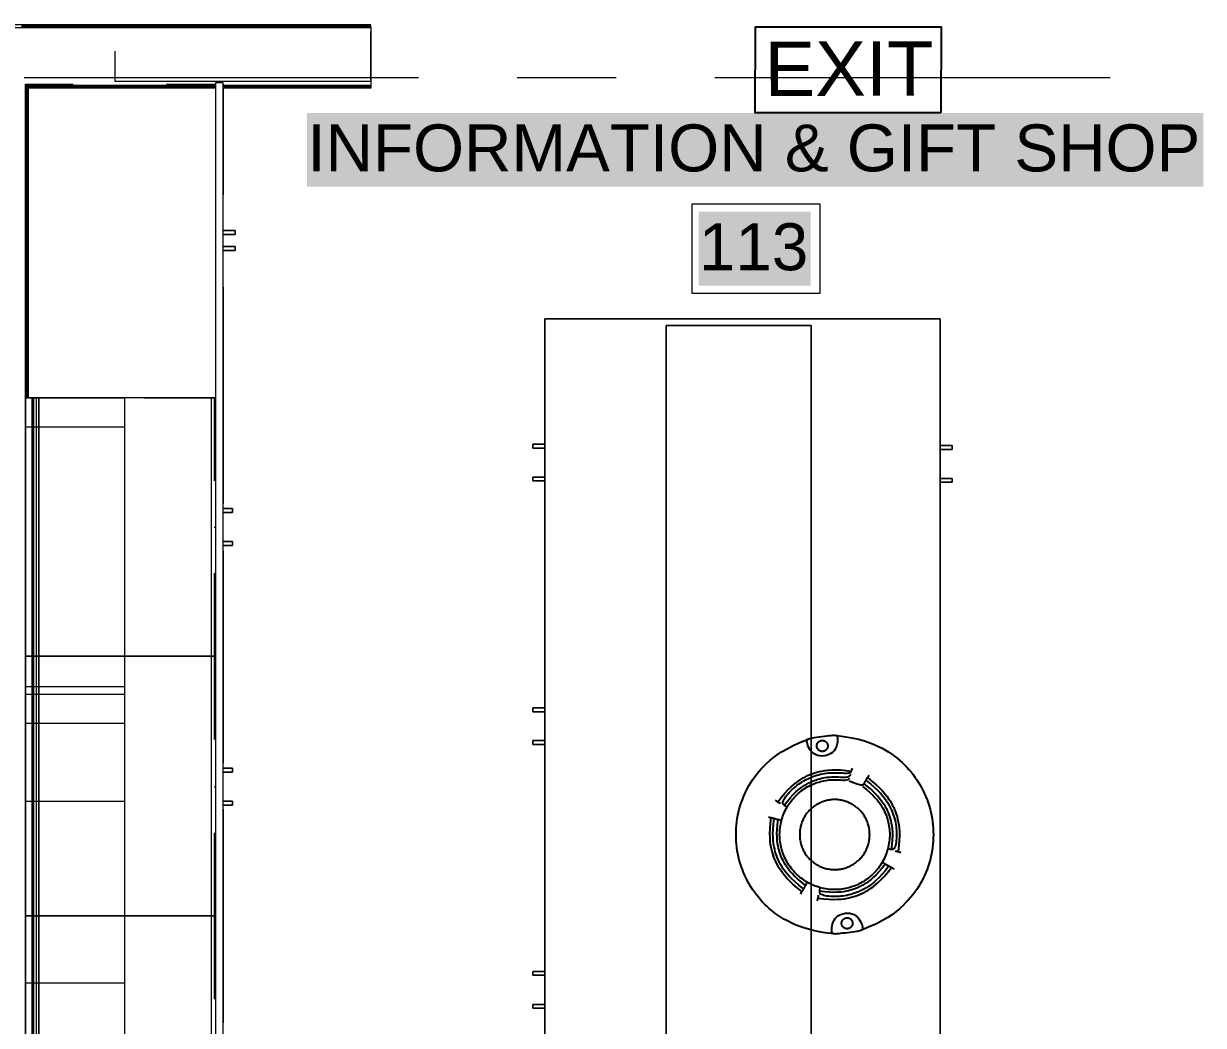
# Model space of a CAD drawing. Header units: inches. Extents: x 0.9 to 36.3, y 0.7 to 23.3.
# Drawn here: x 20.31 to 21.802, y 8.035 to 9.301 of the extents above; entities that cross this region are included whole.
import ezdxf

# ---------------------------------------------------------------- set-up
doc = ezdxf.new("R2010")
doc.units = ezdxf.units.IN
doc.linetypes.add('ACAD_ISO02W100', pattern=[15, 12, -3])
for name, color, linetype, lineweight, true_color in [('Blocks', 7, 'Continuous', 5, 0x9a9c7f), ('Boarder for name', 7, 'Continuous', 5, 0x777777), ('PDF_Geometry', 7, 'Continuous', 9, 0x777777)]:
    doc.layers.add(name, color=color, linetype=linetype, lineweight=lineweight, true_color=true_color)
for name, color, linetype in [('EXIT', 10, 'Continuous'), ('PDF_Text', 7, 'Continuous'), ('Smoke Detector', 40, 'Continuous')]:
    doc.layers.add(name, color=color, linetype=linetype)
doc.layers.add('PDF_Solid Fills', color=7, linetype='Continuous', true_color=0xffffff)
doc.styles.add('PDF Arial', font='arial.ttf')
doc.styles.get("Standard").update_dxf_attribs({"font": 'arial.ttf'})

msp = doc.modelspace()

# ---------------------------------------------------------------- linework, layer by layer
at = {"layer": 'Blocks', "linetype": 'ByBlock'}
for points in [[(21.3058, 7.5797), (21.4691, 7.5797), (21.4691, 8.928), (20.9691, 8.928), (21.4691, 8.928), (21.4691, 7.5797)], [(21.1225, 8.9196), (21.1225, 7.5714), (21.3058, 7.5714), (21.3058, 8.9196), (21.1225, 8.9196), (21.1225, 7.5714), (21.3058, 7.5714), (21.3058, 8.9196), (21.1225, 8.9196), (21.3058, 8.9196), (21.3058, 7.5714), (21.1225, 7.5714)], [(20.9541, 8.7696), (20.9691, 8.7696), (20.9691, 8.7646), (20.9691, 8.7696), (20.9591, 8.7696), (20.9691, 8.7696), (20.9691, 8.7646), (20.9691, 8.7696), (20.9541, 8.7696), (20.9541, 8.7646), (20.9691, 8.7646), (20.9541, 8.7646)], [(20.9591, 8.7646), (20.9691, 8.7646)], [(21.4841, 8.763), (21.4691, 8.763), (21.4691, 8.768), (21.4841, 8.768)], [(21.4791, 8.768), (21.4691, 8.768)], [(20.9691, 8.723), (20.9541, 8.723), (20.9541, 8.728), (20.9691, 8.728), (20.9541, 8.728), (20.9541, 8.723), (20.9691, 8.723), (20.9591, 8.723)], [(20.9691, 8.728), (20.9591, 8.728)], [(21.4691, 8.7263), (21.4841, 8.7263), (21.4841, 8.7213), (21.4691, 8.7213)]]:
    msp.add_lwpolyline(points, close=True, dxfattribs=at)
for points in [[(20.9691, 7.6864), (20.9691, 7.5797), (20.9775, 7.5797), (21.1225, 7.5797), (20.9691, 7.5797), (20.9691, 8.928), (20.9691, 7.5797), (21.1225, 7.5797), (20.9691, 7.5797), (20.9691, 8.928), (21.4691, 8.928), (21.4691, 7.5797), (21.3058, 7.5797), (21.4608, 7.5797), (21.4691, 7.5797), (21.4691, 7.6864)], [(20.9691, 8.9113), (20.9691, 8.8046)], [(21.4691, 8.8046), (21.4691, 8.9113)], [(21.4691, 8.763), (21.4791, 8.763), (21.4691, 8.763), (21.4841, 8.763), (21.4841, 8.768), (21.4691, 8.768)], [(20.9691, 8.723), (20.9691, 8.728), (20.9691, 8.723)], [(20.9691, 8.723), (20.9691, 8.728), (20.9691, 8.723)], [(21.4691, 8.7213), (21.4791, 8.7213), (21.4691, 8.7213), (21.4841, 8.7213), (21.4841, 8.7263), (21.4691, 8.7263), (21.4791, 8.7263), (21.4691, 8.7263)], [(20.9691, 8.6863), (20.9691, 8.578), (20.9691, 8.4713)], [(21.4691, 8.4713), (21.4691, 8.578), (21.4691, 8.6863)]]:
    msp.add_lwpolyline(points, dxfattribs=at)
at = {"layer": 'Boarder for name', "linetype": 'ByBlock'}
msp.add_lwpolyline([(21.1552, 9.0734), (21.3168, 9.0734), (21.3168, 8.9601), (21.1552, 8.9601)], close=True, dxfattribs=at)
at = {"layer": 'EXIT', "linetype": 'ByBlock', "ltscale": 0.001}
msp.add_lwpolyline([(21.47, 9.1884), (21.2352, 9.1884), (21.2353, 9.297), (21.4701, 9.297)], close=True, dxfattribs=at)
at = {"layer": 'PDF_Geometry', "linetype": 'ByBlock'}
for points in [[(18.5709, 9.298), (18.5709, 9.1913), (18.5726, 9.1913), (18.5726, 9.2963), (20.3075, 9.2963), (20.7492, 9.2963), (20.7492, 9.298), (20.7492, 9.2996), (20.3075, 9.2996), (18.5876, 9.2996), (18.5876, 9.3013), (18.5692, 9.3013), (18.5692, 9.2863), (18.5709, 9.2863), (18.5692, 9.2863), (18.5692, 9.3013), (18.5876, 9.3013), (18.5876, 9.298), (18.5709, 9.298), (18.5709, 9.2863), (18.5709, 9.1913), (18.5709, 9.2196)], [(20.3142, 6.0998), (20.0359, 6.0998), (20.0359, 6.1931), (20.2375, 6.1931), (20.2375, 7.6647), (19.0326, 7.6647), (19.0326, 7.7147), (20.2375, 7.7147), (20.2375, 9.223), (18.6226, 9.223), (18.6226, 9.1913), (18.5726, 9.1913), (18.5726, 9.2663), (18.5726, 9.2963), (18.6226, 9.2963), (20.3075, 9.2963), (20.7492, 9.2963), (20.7492, 9.2663), (20.7492, 9.223), (20.5625, 9.223)], [(20.3075, 9.298), (20.7492, 9.298), (20.3075, 9.298)], [(20.7492, 9.2913), (20.7492, 9.228), (20.4258, 9.228), (20.4258, 9.2663)], [(20.7492, 9.228), (20.7492, 9.2913)], [(20.3108, 9.233), (20.8092, 9.233)], [(20.3125, 9.0846), (20.3125, 9.2246), (20.3725, 9.2246)], [(20.3458, 9.223), (20.3458, 9.2213), (20.3458, 9.2196), (20.3158, 9.2196), (20.3142, 9.2213), (20.5525, 9.2213), (20.3142, 9.2213), (20.3458, 9.2213), (20.3125, 9.2213)], [(20.5525, 7.1214), (20.3125, 7.1214), (20.3125, 7.6647), (20.3125, 7.7147), (20.3125, 9.223), (20.5525, 9.223)], [(20.5525, 9.223), (20.3125, 9.223), (20.3125, 8.8563)], [(20.3142, 9.2213), (20.3158, 9.2196), (20.3158, 8.828)], [(20.3142, 9.2213), (20.3142, 8.828), (20.3142, 9.2213)], [(20.5525, 9.2196), (20.3158, 9.2196)], [(20.4908, 9.2246), (20.5525, 9.2246)], [(20.5625, 7.1247), (20.9441, 7.1247), (20.9441, 7.123), (20.9441, 7.1214), (20.5625, 7.1214), (20.5625, 9.2263), (20.5525, 9.2263), (20.5525, 7.123)], [(20.5625, 7.6514), (20.5625, 7.5164), (20.5625, 8.8296), (20.5625, 9.2263), (20.5525, 9.2263), (20.5525, 8.8296), (20.5525, 7.5164), (20.5525, 7.123)], [(20.5625, 9.2246), (20.5625, 9.0846)], [(20.5625, 9.223), (20.7492, 9.223), (20.7492, 9.2213), (20.7492, 9.2196), (20.5625, 9.2196)], [(20.9341, 9.233), (21.0591, 9.233)], [(21.1841, 9.233), (21.6841, 9.233)], [(20.5625, 9.0346), (20.5725, 9.0346), (20.5625, 9.0346), (20.5775, 9.0346), (20.5775, 9.0396), (20.5625, 9.0396), (20.5725, 9.0396), (20.5625, 9.0396)], [(20.5625, 9.0146), (20.5725, 9.0146), (20.5625, 9.0146), (20.5775, 9.0146), (20.5775, 9.0196), (20.5625, 9.0196), (20.5725, 9.0196), (20.5625, 9.0196)], [(20.3725, 7.1214), (20.3125, 7.1214), (20.3125, 7.518), (20.5475, 7.518), (20.5475, 8.828), (20.3125, 8.828), (20.3725, 8.828), (20.3125, 8.828), (20.3125, 8.968)], [(20.5625, 8.968), (20.5625, 8.828), (20.5625, 8.6946)], [(20.3125, 8.6946), (20.3125, 8.828), (20.4025, 8.828)], [(20.3208, 8.828), (20.3258, 8.828), (20.3292, 8.828)], [(20.3208, 8.828), (20.3258, 8.828), (20.3292, 8.828)], [(20.3208, 8.828), (20.3258, 8.828), (20.3292, 8.828)], [(20.3225, 8.828), (20.3258, 8.828), (20.3292, 8.828)], [(20.3225, 8.828), (20.3225, 7.518)], [(20.3258, 8.828), (20.3258, 7.518)], [(20.3258, 8.828), (20.3258, 7.518)], [(20.3292, 8.828), (20.3292, 7.518)], [(20.3292, 8.828), (20.3292, 7.518)], [(20.3292, 8.828), (20.3292, 7.518)], [(20.3292, 8.828), (20.3292, 7.518)], [(20.4625, 8.828), (20.5525, 8.828), (20.4908, 8.828), (20.5508, 8.828), (20.5508, 8.723)], [(20.5525, 8.828), (20.5508, 8.828)], [(20.5508, 8.6646), (20.5525, 8.6646)], [(20.3125, 8.3663), (20.3125, 8.5013), (20.4025, 8.5013), (20.3125, 8.5013), (20.3125, 8.6346)], [(20.5625, 8.6346), (20.5625, 8.5013), (20.5625, 8.3663)], [(20.5508, 8.6063), (20.5508, 8.5013), (20.3292, 8.5013), (20.5508, 8.5013), (20.5508, 8.3963)], [(20.9691, 8.3897), (20.9691, 8.3947), (20.9691, 8.3897)], [(20.9691, 8.3897), (20.9691, 8.3947), (20.9691, 8.3897)], [(20.9691, 8.353), (20.9691, 8.2463), (20.9691, 8.138)], [(21.4691, 8.353), (21.4691, 8.2463), (21.4691, 8.138)], [(20.5508, 8.3363), (20.5525, 8.3363)], [(20.3125, 8.038), (20.3125, 8.173), (20.4025, 8.173), (20.3125, 8.173), (20.3125, 8.308)], [(20.5625, 8.308), (20.5625, 8.173), (20.5625, 8.038)], [(20.5508, 8.278), (20.5508, 8.173), (20.3292, 8.173), (20.5508, 8.173), (20.5508, 8.068)], [(20.9691, 8.0563), (20.9691, 8.0613), (20.9691, 8.0563)], [(20.9691, 8.0563), (20.9691, 8.0613), (20.9691, 8.0563)]]:
    msp.add_lwpolyline(points, dxfattribs=at)
for points in [[(20.5625, 9.2213), (20.7492, 9.2213)], [(20.5625, 9.0396), (20.5775, 9.0396), (20.5775, 9.0346), (20.5625, 9.0346)], [(20.5625, 9.0196), (20.5775, 9.0196), (20.5775, 9.0146), (20.5625, 9.0146)], [(20.3208, 7.518), (20.3208, 8.828), (20.3125, 8.828), (20.3125, 7.518)], [(20.4375, 8.453), (20.3125, 8.453), (20.3125, 8.828), (20.4375, 8.828)], [(20.3225, 8.828), (20.3208, 8.828), (20.3208, 7.518), (20.3225, 7.518)], [(20.3292, 8.828), (20.3258, 8.828), (20.3208, 8.828), (20.3258, 8.828), (20.3292, 8.828), (20.3258, 8.828), (20.3225, 8.828), (20.3258, 8.828)], [(20.3292, 7.518), (20.3292, 8.828)], [(20.3292, 7.518), (20.3292, 8.828)], [(20.4375, 8.4163), (20.3125, 8.4163), (20.3125, 8.7913), (20.4375, 8.7913)], [(20.5625, 8.688), (20.5742, 8.688), (20.5742, 8.683), (20.5625, 8.683), (20.5742, 8.683), (20.5742, 8.688), (20.5625, 8.688), (20.5692, 8.688)], [(20.5625, 8.683), (20.5692, 8.683)], [(20.5742, 8.6413), (20.5625, 8.6413), (20.5692, 8.6413), (20.5625, 8.6413), (20.5742, 8.6413), (20.5742, 8.6463), (20.5625, 8.6463), (20.5742, 8.6463)], [(20.5692, 8.6463), (20.5625, 8.6463)], [(20.4625, 8.5013), (20.5525, 8.5013)], [(20.5525, 8.5013), (20.5508, 8.5013)], [(20.4375, 8.088), (20.3125, 8.088), (20.3125, 8.463), (20.4375, 8.463)], [(20.9541, 8.4363), (20.9691, 8.4363), (20.9691, 8.4313), (20.9691, 8.4363), (20.9591, 8.4363), (20.9691, 8.4363), (20.9691, 8.4313), (20.9691, 8.4363), (20.9541, 8.4363), (20.9541, 8.4313), (20.9691, 8.4313), (20.9541, 8.4313)], [(20.9591, 8.4313), (20.9691, 8.4313)], [(20.9691, 8.3897), (20.9541, 8.3897), (20.9541, 8.3947), (20.9691, 8.3947), (20.9541, 8.3947), (20.9541, 8.3897), (20.9691, 8.3897), (20.9591, 8.3897)], [(20.9691, 8.3947), (20.9591, 8.3947)], [(20.5625, 8.3597), (20.5742, 8.3597), (20.5742, 8.3547), (20.5625, 8.3547), (20.5742, 8.3547), (20.5742, 8.3597), (20.5625, 8.3597), (20.5692, 8.3597)], [(20.5625, 8.3547), (20.5692, 8.3547)], [(20.4375, 7.943), (20.3125, 7.943), (20.3125, 8.318), (20.4375, 8.318)], [(20.5742, 8.313), (20.5625, 8.313), (20.5692, 8.313), (20.5625, 8.313), (20.5742, 8.313), (20.5742, 8.318), (20.5625, 8.318), (20.5742, 8.318)], [(20.5692, 8.318), (20.5625, 8.318)], [(20.4625, 8.173), (20.5525, 8.173)], [(20.5525, 8.173), (20.5508, 8.173)], [(20.9541, 8.103), (20.9691, 8.103), (20.9691, 8.098), (20.9691, 8.103), (20.9591, 8.103), (20.9691, 8.103), (20.9691, 8.098), (20.9691, 8.103), (20.9541, 8.103), (20.9541, 8.098), (20.9691, 8.098), (20.9541, 8.098)], [(20.9591, 8.098), (20.9691, 8.098)], [(20.9691, 8.0563), (20.9541, 8.0563), (20.9541, 8.0613), (20.9691, 8.0613), (20.9541, 8.0613), (20.9541, 8.0563), (20.9691, 8.0563), (20.9591, 8.0563)], [(20.9691, 8.0613), (20.9591, 8.0613)]]:
    msp.add_lwpolyline(points, close=True, dxfattribs=at)
at = {"layer": 'PDF_Solid Fills', "linetype": 'ByBlock', "transparency": 33554559}
for points in [[(20.6685, 9.1884), (20.6685, 9.0951), (21.8018, 9.1884), (21.8018, 9.0951)], [(21.1635, 9.0634), (21.1635, 8.9701), (21.3051, 9.0634), (21.3051, 8.9701)]]:
    msp.add_solid(points, dxfattribs=at)
at = {"layer": 'Smoke Detector', "linetype": 'ByBlock'}
for points in [[(21.333, 8.3799), (21.3308, 8.3783), (21.3282, 8.377), (21.3254, 8.376), (21.3225, 8.3754), (21.3195, 8.3752), (21.3166, 8.3754), (21.3137, 8.376), (21.3112, 8.377), (21.3089, 8.3784), (21.3069, 8.3802), (21.3051, 8.3822), (21.3037, 8.3843), (21.3026, 8.3865), (21.3016, 8.3886), (21.301, 8.3906), (21.3006, 8.3923), (21.3004, 8.3937), (21.3004, 8.3949), (21.3008, 8.3958), (21.3014, 8.3965), (21.3024, 8.397), (21.3037, 8.3975), (21.3054, 8.3979), (21.3076, 8.3982), (21.3101, 8.3986), (21.313, 8.3991), (21.3161, 8.3995), (21.3193, 8.3999), (21.3225, 8.4004), (21.3256, 8.4007), (21.3284, 8.4011), (21.331, 8.4013), (21.3331, 8.4015), (21.3349, 8.4016), (21.3363, 8.4015), (21.3374, 8.4012), (21.3382, 8.4007), (21.3388, 8.3999), (21.3391, 8.3988), (21.3393, 8.3974), (21.3393, 8.3956), (21.3392, 8.3935), (21.3389, 8.3913), (21.3383, 8.3889), (21.3375, 8.3864), (21.3363, 8.3841), (21.3349, 8.3819)], [(21.3234, 8.394), (21.3236, 8.3939), (21.3238, 8.3938), (21.3239, 8.3936), (21.3241, 8.3935), (21.3243, 8.3933), (21.3245, 8.3932), (21.3246, 8.393), (21.3248, 8.3929), (21.325, 8.3927), (21.3251, 8.3926), (21.3253, 8.3924), (21.3254, 8.3922), (21.3255, 8.392), (21.3257, 8.3918), (21.3258, 8.3917), (21.3259, 8.3915), (21.326, 8.3913), (21.3261, 8.3911), (21.3262, 8.3909), (21.3263, 8.3906), (21.3264, 8.3904), (21.3265, 8.3902), (21.3265, 8.39), (21.3266, 8.3898), (21.3266, 8.3896), (21.3267, 8.3893), (21.3267, 8.3891), (21.3268, 8.3889), (21.3268, 8.3887), (21.3268, 8.3885), (21.3268, 8.3882), (21.3268, 8.388), (21.3268, 8.3878), (21.3268, 8.3875), (21.3268, 8.3873), (21.3268, 8.3871), (21.3267, 8.3869), (21.3267, 8.3866), (21.3266, 8.3864), (21.3266, 8.3862), (21.3265, 8.386), (21.3265, 8.3858), (21.3264, 8.3856), (21.3263, 8.3854), (21.3262, 8.3851), (21.3261, 8.3849), (21.326, 8.3847), (21.3259, 8.3845), (21.3258, 8.3843), (21.3257, 8.3842), (21.3255, 8.384), (21.3254, 8.3838), (21.3253, 8.3836), (21.3251, 8.3834), (21.325, 8.3833), (21.3248, 8.3831), (21.3246, 8.3829), (21.3245, 8.3828), (21.3243, 8.3827), (21.3241, 8.3825), (21.3239, 8.3824), (21.3238, 8.3822), (21.3236, 8.3821), (21.3234, 8.382), (21.3232, 8.3819), (21.323, 8.3818), (21.3228, 8.3817), (21.3226, 8.3816), (21.3223, 8.3815), (21.3221, 8.3814), (21.3219, 8.3814), (21.3217, 8.3813), (21.3215, 8.3813), (21.3213, 8.3812), (21.321, 8.3812), (21.3208, 8.3811), (21.3206, 8.3811), (21.3204, 8.3811), (21.3201, 8.3811), (21.3199, 8.3811), (21.3197, 8.3811), (21.3195, 8.3811), (21.3192, 8.3811), (21.319, 8.3811), (21.3188, 8.3812), (21.3186, 8.3812), (21.3183, 8.3813), (21.3181, 8.3813), (21.3179, 8.3814), (21.3177, 8.3814), (21.3175, 8.3815), (21.3173, 8.3816), (21.3171, 8.3817), (21.3168, 8.3818), (21.3166, 8.3819), (21.3164, 8.382), (21.3163, 8.3821), (21.3161, 8.3822), (21.3159, 8.3824), (21.3157, 8.3825), (21.3155, 8.3827), (21.3153, 8.3828), (21.3152, 8.3829), (21.315, 8.3831), (21.3149, 8.3833), (21.3147, 8.3834), (21.3146, 8.3836), (21.3144, 8.3838), (21.3143, 8.384), (21.3142, 8.3842), (21.314, 8.3843), (21.3139, 8.3845), (21.3138, 8.3847), (21.3137, 8.3849), (21.3136, 8.3851), (21.3135, 8.3854), (21.3134, 8.3856), (21.3134, 8.3858), (21.3133, 8.386), (21.3132, 8.3862), (21.3132, 8.3864), (21.3131, 8.3866), (21.3131, 8.3869), (21.313, 8.3871), (21.313, 8.3873), (21.313, 8.3875), (21.313, 8.3878), (21.313, 8.388), (21.313, 8.3882), (21.313, 8.3885), (21.313, 8.3887), (21.313, 8.3889), (21.3131, 8.3891), (21.3131, 8.3893), (21.3132, 8.3896), (21.3132, 8.3898), (21.3133, 8.39), (21.3134, 8.3902), (21.3134, 8.3904), (21.3135, 8.3906), (21.3136, 8.3909), (21.3137, 8.3911), (21.3138, 8.3913), (21.3139, 8.3915), (21.314, 8.3917), (21.3142, 8.3918), (21.3143, 8.392), (21.3144, 8.3922), (21.3146, 8.3924), (21.3147, 8.3926), (21.3149, 8.3927), (21.315, 8.3929), (21.3152, 8.393), (21.3153, 8.3932), (21.3155, 8.3933), (21.3157, 8.3935), (21.3159, 8.3936), (21.3161, 8.3938), (21.3163, 8.3939), (21.3164, 8.394), (21.3166, 8.3941), (21.3168, 8.3942), (21.3171, 8.3943), (21.3173, 8.3944), (21.3175, 8.3945), (21.3177, 8.3946), (21.3179, 8.3946), (21.3181, 8.3947), (21.3183, 8.3947), (21.3186, 8.3948), (21.3188, 8.3948), (21.319, 8.3949), (21.3192, 8.3949), (21.3195, 8.3949), (21.3197, 8.3949), (21.3199, 8.3949), (21.3201, 8.3949), (21.3204, 8.3949), (21.3206, 8.3949), (21.3208, 8.3949), (21.321, 8.3948), (21.3213, 8.3948), (21.3215, 8.3947), (21.3217, 8.3947), (21.3219, 8.3946), (21.3221, 8.3946), (21.3223, 8.3945), (21.3226, 8.3944), (21.3228, 8.3943), (21.323, 8.3942), (21.3232, 8.3941)], [(21.2928, 8.2874), (21.2925, 8.286), (21.2922, 8.2845), (21.2919, 8.2831), (21.2917, 8.2817), (21.2915, 8.2802), (21.2914, 8.2788), (21.2913, 8.2773), (21.2913, 8.2759), (21.2913, 8.2744), (21.2914, 8.273), (21.2915, 8.2716), (21.2917, 8.2701), (21.2919, 8.2687), (21.2922, 8.2673), (21.2925, 8.2658), (21.2928, 8.2644), (21.2932, 8.263), (21.2937, 8.2617), (21.2941, 8.2603), (21.2947, 8.259), (21.2953, 8.2576), (21.2959, 8.2563), (21.2965, 8.255), (21.2972, 8.2538), (21.298, 8.2525), (21.2988, 8.2513), (21.2996, 8.2501), (21.3005, 8.2489), (21.3014, 8.2478), (21.3023, 8.2467), (21.3033, 8.2456), (21.3043, 8.2446), (21.3053, 8.2436), (21.3064, 8.2426), (21.3075, 8.2417), (21.3086, 8.2408), (21.3098, 8.2399), (21.311, 8.2391), (21.3122, 8.2383), (21.3134, 8.2375), (21.3147, 8.2368), (21.316, 8.2362), (21.3173, 8.2356), (21.3186, 8.235), (21.32, 8.2345), (21.3214, 8.234), (21.3227, 8.2335), (21.3241, 8.2331), (21.3255, 8.2328), (21.3269, 8.2325), (21.3284, 8.2322), (21.3298, 8.232), (21.3312, 8.2318), (21.3327, 8.2317), (21.3341, 8.2316), (21.3356, 8.2316), (21.337, 8.2316), (21.3385, 8.2317), (21.3399, 8.2318), (21.3414, 8.232), (21.3428, 8.2322), (21.3442, 8.2325), (21.3456, 8.2328), (21.347, 8.2331), (21.3484, 8.2335), (21.3498, 8.234), (21.3512, 8.2345), (21.3525, 8.235), (21.3539, 8.2356), (21.3552, 8.2362), (21.3565, 8.2368), (21.3577, 8.2375), (21.359, 8.2383), (21.3602, 8.2391), (21.3614, 8.2399), (21.3625, 8.2408), (21.3637, 8.2417), (21.3648, 8.2426), (21.3659, 8.2436), (21.3669, 8.2446), (21.3679, 8.2456), (21.3689, 8.2467), (21.3698, 8.2478), (21.3707, 8.2489), (21.3716, 8.2501), (21.3724, 8.2513), (21.3732, 8.2525), (21.3739, 8.2538), (21.3746, 8.255), (21.3753, 8.2563), (21.3759, 8.2576), (21.3765, 8.259), (21.377, 8.2603), (21.3775, 8.2617), (21.378, 8.263), (21.3784, 8.2644), (21.3787, 8.2658), (21.379, 8.2673), (21.3793, 8.2687), (21.3795, 8.2701), (21.3797, 8.2716), (21.3798, 8.273), (21.3798, 8.2744), (21.3799, 8.2759), (21.3798, 8.2773), (21.3798, 8.2788), (21.3797, 8.2802), (21.3795, 8.2817), (21.3793, 8.2831), (21.379, 8.2845), (21.3787, 8.286), (21.3784, 8.2874), (21.378, 8.2888), (21.3775, 8.2901), (21.377, 8.2915), (21.3765, 8.2928), (21.3759, 8.2942), (21.3753, 8.2955), (21.3746, 8.2968), (21.3739, 8.298), (21.3732, 8.2993), (21.3724, 8.3005), (21.3716, 8.3017), (21.3707, 8.3029), (21.3698, 8.304), (21.3689, 8.3051), (21.3679, 8.3062), (21.3669, 8.3072), (21.3659, 8.3082), (21.3648, 8.3092), (21.3637, 8.3101), (21.3625, 8.311), (21.3614, 8.3119), (21.3602, 8.3127), (21.359, 8.3135), (21.3577, 8.3142), (21.3565, 8.315), (21.3552, 8.3156), (21.3539, 8.3162), (21.3525, 8.3168), (21.3512, 8.3173), (21.3498, 8.3178), (21.3484, 8.3183), (21.347, 8.3187), (21.3456, 8.319), (21.3442, 8.3193), (21.3428, 8.3196), (21.3414, 8.3198), (21.3399, 8.32), (21.3385, 8.3201), (21.337, 8.3202), (21.3356, 8.3202), (21.3341, 8.3202), (21.3327, 8.3201), (21.3312, 8.32), (21.3298, 8.3198), (21.3284, 8.3196), (21.3269, 8.3193), (21.3255, 8.319), (21.3241, 8.3187), (21.3227, 8.3183), (21.3214, 8.3178), (21.32, 8.3173), (21.3186, 8.3168), (21.3173, 8.3162), (21.316, 8.3156), (21.3147, 8.315), (21.3134, 8.3142), (21.3122, 8.3135), (21.311, 8.3127), (21.3098, 8.3119), (21.3086, 8.311), (21.3075, 8.3101), (21.3064, 8.3092), (21.3053, 8.3082), (21.3043, 8.3072), (21.3033, 8.3062), (21.3023, 8.3051), (21.3014, 8.304), (21.3005, 8.3029), (21.2996, 8.3017), (21.2988, 8.3005), (21.298, 8.2993), (21.2972, 8.298), (21.2965, 8.2968), (21.2959, 8.2955), (21.2953, 8.2942), (21.2947, 8.2928), (21.2941, 8.2915), (21.2937, 8.2901), (21.2932, 8.2888)], [(21.3382, 8.1719), (21.3404, 8.1735), (21.343, 8.1748), (21.3458, 8.1758), (21.3487, 8.1764), (21.3517, 8.1766), (21.3546, 8.1764), (21.3574, 8.1758), (21.36, 8.1748), (21.3623, 8.1734), (21.3643, 8.1716), (21.366, 8.1696), (21.3675, 8.1675), (21.3686, 8.1653), (21.3695, 8.1632), (21.3702, 8.1612), (21.3706, 8.1595), (21.3708, 8.1581), (21.3707, 8.1569), (21.3704, 8.156), (21.3698, 8.1553), (21.3688, 8.1548), (21.3675, 8.1543), (21.3657, 8.1539), (21.3636, 8.1536), (21.3611, 8.1531), (21.3582, 8.1527), (21.3551, 8.1523), (21.3519, 8.1518), (21.3487, 8.1514), (21.3456, 8.1511), (21.3427, 8.1507), (21.3402, 8.1505), (21.338, 8.1503), (21.3363, 8.1502), (21.3349, 8.1503), (21.3338, 8.1506), (21.333, 8.1511), (21.3324, 8.1519), (21.3321, 8.153), (21.3319, 8.1544), (21.3318, 8.1562), (21.332, 8.1583), (21.3323, 8.1605), (21.3329, 8.1629), (21.3337, 8.1654), (21.3348, 8.1677), (21.3363, 8.1699)], [(21.3579, 8.162), (21.3579, 8.1618), (21.3578, 8.1616), (21.3577, 8.1614), (21.3577, 8.1611), (21.3576, 8.1609), (21.3575, 8.1607), (21.3574, 8.1605), (21.3573, 8.1603), (21.3571, 8.1601), (21.357, 8.16), (21.3569, 8.1598), (21.3568, 8.1596), (21.3566, 8.1594), (21.3565, 8.1592), (21.3563, 8.1591), (21.3562, 8.1589), (21.356, 8.1587), (21.3558, 8.1586), (21.3557, 8.1584), (21.3555, 8.1583), (21.3553, 8.1582), (21.3551, 8.158), (21.3549, 8.1579), (21.3547, 8.1578), (21.3545, 8.1577), (21.3543, 8.1576), (21.3541, 8.1575), (21.3539, 8.1574), (21.3537, 8.1573), (21.3535, 8.1572), (21.3533, 8.1572), (21.3531, 8.1571), (21.3528, 8.1571), (21.3526, 8.157), (21.3524, 8.157), (21.3522, 8.1569), (21.3519, 8.1569), (21.3517, 8.1569), (21.3515, 8.1569), (21.3513, 8.1569), (21.351, 8.1569), (21.3508, 8.1569), (21.3506, 8.1569), (21.3504, 8.1569), (21.3501, 8.157), (21.3499, 8.157), (21.3497, 8.1571), (21.3495, 8.1571), (21.3493, 8.1572), (21.349, 8.1572), (21.3488, 8.1573), (21.3486, 8.1574), (21.3484, 8.1575), (21.3482, 8.1576), (21.348, 8.1577), (21.3478, 8.1578), (21.3476, 8.1579), (21.3474, 8.158), (21.3472, 8.1582), (21.3471, 8.1583), (21.3469, 8.1584), (21.3467, 8.1586), (21.3465, 8.1587), (21.3464, 8.1589), (21.3462, 8.1591), (21.3461, 8.1592), (21.3459, 8.1594), (21.3458, 8.1596), (21.3456, 8.1598), (21.3455, 8.16), (21.3454, 8.1601), (21.3453, 8.1603), (21.3452, 8.1605), (21.3451, 8.1607), (21.345, 8.1609), (21.3449, 8.1611), (21.3448, 8.1614), (21.3447, 8.1616), (21.3446, 8.1618), (21.3446, 8.162), (21.3445, 8.1622), (21.3445, 8.1624), (21.3444, 8.1627), (21.3444, 8.1629), (21.3444, 8.1631), (21.3444, 8.1633), (21.3444, 8.1636), (21.3443, 8.1638), (21.3444, 8.164), (21.3444, 8.1642), (21.3444, 8.1645), (21.3444, 8.1647), (21.3444, 8.1649), (21.3445, 8.1651), (21.3445, 8.1654), (21.3446, 8.1656), (21.3446, 8.1658), (21.3447, 8.166), (21.3448, 8.1662), (21.3449, 8.1664), (21.345, 8.1667), (21.3451, 8.1669), (21.3452, 8.1671), (21.3453, 8.1673), (21.3454, 8.1675), (21.3455, 8.1676), (21.3456, 8.1678), (21.3458, 8.168), (21.3459, 8.1682), (21.3461, 8.1684), (21.3462, 8.1685), (21.3464, 8.1687), (21.3465, 8.1688), (21.3467, 8.169), (21.3469, 8.1691), (21.3471, 8.1693), (21.3472, 8.1694), (21.3474, 8.1696), (21.3476, 8.1697), (21.3478, 8.1698), (21.348, 8.1699), (21.3482, 8.17), (21.3484, 8.1701), (21.3486, 8.1702), (21.3488, 8.1703), (21.349, 8.1703), (21.3493, 8.1704), (21.3495, 8.1705), (21.3497, 8.1705), (21.3499, 8.1706), (21.3501, 8.1706), (21.3504, 8.1707), (21.3506, 8.1707), (21.3508, 8.1707), (21.351, 8.1707), (21.3513, 8.1707), (21.3515, 8.1707), (21.3517, 8.1707), (21.3519, 8.1707), (21.3522, 8.1707), (21.3524, 8.1706), (21.3526, 8.1706), (21.3528, 8.1705), (21.3531, 8.1705), (21.3533, 8.1704), (21.3535, 8.1703), (21.3537, 8.1703), (21.3539, 8.1702), (21.3541, 8.1701), (21.3543, 8.17), (21.3545, 8.1699), (21.3547, 8.1698), (21.3549, 8.1697), (21.3551, 8.1696), (21.3553, 8.1694), (21.3555, 8.1693), (21.3557, 8.1691), (21.3558, 8.169), (21.356, 8.1688), (21.3562, 8.1687), (21.3563, 8.1685), (21.3565, 8.1684), (21.3566, 8.1682), (21.3568, 8.168), (21.3569, 8.1678), (21.357, 8.1676), (21.3571, 8.1675), (21.3573, 8.1673), (21.3574, 8.1671), (21.3575, 8.1669), (21.3576, 8.1667), (21.3577, 8.1664), (21.3577, 8.1662), (21.3578, 8.166), (21.3579, 8.1658), (21.3579, 8.1656), (21.358, 8.1654), (21.3581, 8.1651), (21.3581, 8.1649), (21.3581, 8.1647), (21.3582, 8.1645), (21.3582, 8.1642), (21.3582, 8.164), (21.3582, 8.1638), (21.3582, 8.1636), (21.3582, 8.1633), (21.3582, 8.1631), (21.3581, 8.1629), (21.3581, 8.1627), (21.3581, 8.1624), (21.358, 8.1622)]]:
    msp.add_lwpolyline(points, close=True, dxfattribs=at)
for points in [[(21.3356, 8.4015), (21.3471, 8.4), (21.3571, 8.3983), (21.3657, 8.3964), (21.3733, 8.3943), (21.3799, 8.3921), (21.3856, 8.3898), (21.3908, 8.3875), (21.3955, 8.385), (21.3998, 8.3826), (21.4039, 8.3801), (21.4077, 8.3776), (21.4113, 8.3751), (21.4146, 8.3724), (21.4178, 8.3698), (21.4209, 8.367), (21.4238, 8.3642), (21.4267, 8.3612), (21.4294, 8.3582), (21.4321, 8.3551), (21.4346, 8.3519), (21.437, 8.3486), (21.4394, 8.3452), (21.4416, 8.3418), (21.4437, 8.3383), (21.4457, 8.3347), (21.4475, 8.3311), (21.4493, 8.3274), (21.4509, 8.3237), (21.4524, 8.3199), (21.4538, 8.316), (21.455, 8.3121), (21.4562, 8.3082), (21.4571, 8.3042), (21.458, 8.3003), (21.4587, 8.2962), (21.4593, 8.2922), (21.4598, 8.2881), (21.4601, 8.2841), (21.4603, 8.28), (21.4604, 8.2759), (21.4603, 8.2718), (21.4601, 8.2677), (21.4598, 8.2637), (21.4593, 8.2596), (21.4587, 8.2556), (21.458, 8.2515), (21.4571, 8.2476), (21.4562, 8.2436), (21.455, 8.2397), (21.4538, 8.2358), (21.4524, 8.2319), (21.4509, 8.2281), (21.4493, 8.2244), (21.4475, 8.2207), (21.4457, 8.2171), (21.4437, 8.2135), (21.4416, 8.21), (21.4393, 8.2065), (21.4369, 8.2031), (21.4343, 8.1997), (21.4315, 8.1963), (21.4285, 8.1929), (21.4252, 8.1895), (21.4217, 8.186), (21.4178, 8.1824), (21.4134, 8.1788), (21.4085, 8.1751), (21.4027, 8.1713), (21.3961, 8.1673), (21.3883, 8.1633), (21.3792, 8.1591), (21.3688, 8.1548)], [(21.3349, 8.1503), (21.3236, 8.1518), (21.3138, 8.1535), (21.3053, 8.1554), (21.2978, 8.1575), (21.2913, 8.1596), (21.2855, 8.1619), (21.2804, 8.1643), (21.2757, 8.1667), (21.2714, 8.1692), (21.2673, 8.1717), (21.2635, 8.1742), (21.2599, 8.1767), (21.2565, 8.1794), (21.2533, 8.182), (21.2503, 8.1848), (21.2473, 8.1876), (21.2445, 8.1906), (21.2417, 8.1936), (21.2391, 8.1967), (21.2366, 8.1999), (21.2341, 8.2032), (21.2318, 8.2066), (21.2296, 8.21), (21.2275, 8.2135), (21.2255, 8.2171), (21.2236, 8.2207), (21.2219, 8.2244), (21.2203, 8.2281), (21.2188, 8.2319), (21.2174, 8.2358), (21.2161, 8.2397), (21.215, 8.2436), (21.214, 8.2476), (21.2132, 8.2515), (21.2124, 8.2556), (21.2118, 8.2596), (21.2114, 8.2637), (21.211, 8.2677), (21.2108, 8.2718), (21.2108, 8.2759), (21.2108, 8.28), (21.211, 8.2841), (21.2114, 8.2881), (21.2118, 8.2922), (21.2124, 8.2962), (21.2132, 8.3003), (21.214, 8.3042), (21.215, 8.3082), (21.2161, 8.3121), (21.2174, 8.316), (21.2188, 8.3199), (21.2203, 8.3237), (21.2219, 8.3274), (21.2236, 8.3311), (21.2255, 8.3347), (21.2275, 8.3383), (21.2296, 8.3418), (21.2318, 8.3453), (21.2342, 8.3487), (21.2368, 8.3521), (21.2396, 8.3555), (21.2427, 8.3589), (21.2459, 8.3623), (21.2495, 8.3658), (21.2534, 8.3694), (21.2577, 8.373), (21.2627, 8.3767), (21.2685, 8.3806), (21.2753, 8.3845), (21.2832, 8.3886), (21.2924, 8.3928), (21.3031, 8.3972)], [(21.2636, 8.3175), (21.2684, 8.3234), (21.2727, 8.3285), (21.2767, 8.3328), (21.2804, 8.3364), (21.2839, 8.3394), (21.2871, 8.3419), (21.2901, 8.3441), (21.2931, 8.346), (21.2959, 8.3476), (21.2987, 8.3491), (21.3014, 8.3505), (21.3042, 8.3517), (21.307, 8.3528), (21.3099, 8.3538), (21.3129, 8.3547), (21.3161, 8.3555), (21.3195, 8.3562), (21.3232, 8.3569), (21.3272, 8.3574), (21.3318, 8.3577), (21.337, 8.3578), (21.3428, 8.3576), (21.3495, 8.357), (21.3571, 8.3562)], [(21.2747, 8.3111), (21.2735, 8.3117), (21.2725, 8.3124), (21.2716, 8.3131), (21.2708, 8.3138), (21.2703, 8.3145), (21.27, 8.3154), (21.27, 8.3164), (21.2702, 8.3176), (21.2707, 8.319), (21.2715, 8.3205), (21.2725, 8.3221), (21.2737, 8.3239), (21.2752, 8.3257), (21.2767, 8.3276), (21.2784, 8.3295), (21.2802, 8.3313), (21.282, 8.3331), (21.2839, 8.3348), (21.2859, 8.3365), (21.2879, 8.338), (21.29, 8.3396), (21.2921, 8.341), (21.2942, 8.3424), (21.2964, 8.3437), (21.2987, 8.345), (21.3009, 8.3462), (21.3033, 8.3473), (21.3056, 8.3483), (21.308, 8.3492), (21.3104, 8.3501), (21.3128, 8.3509), (21.3153, 8.3516), (21.3178, 8.3522), (21.3203, 8.3527), (21.3228, 8.3532), (21.3254, 8.3536), (21.3279, 8.3539), (21.3305, 8.3541), (21.333, 8.3542), (21.3356, 8.3542), (21.3381, 8.3542), (21.3407, 8.3541), (21.3431, 8.354), (21.3454, 8.3538), (21.3476, 8.3537), (21.3496, 8.3537), (21.3514, 8.3537), (21.3529, 8.3538), (21.3542, 8.3541), (21.3551, 8.3544), (21.3559, 8.355), (21.3565, 8.3556), (21.357, 8.3564), (21.3574, 8.3574), (21.3577, 8.3585), (21.3581, 8.3598)], [(21.3708, 8.3368), (21.3758, 8.3328), (21.3801, 8.3291), (21.3837, 8.3257), (21.3868, 8.3226), (21.3893, 8.3197), (21.3915, 8.3169), (21.3933, 8.3144), (21.3949, 8.3119), (21.3963, 8.3095), (21.3976, 8.3072), (21.3987, 8.3049), (21.3997, 8.3027), (21.4006, 8.3005), (21.4014, 8.2983), (21.4021, 8.2961), (21.4028, 8.2939), (21.4033, 8.2917), (21.4038, 8.2895), (21.4042, 8.2872), (21.4045, 8.285), (21.4048, 8.2827), (21.405, 8.2804), (21.4051, 8.2782), (21.4051, 8.2759), (21.4051, 8.2736), (21.405, 8.2714), (21.4048, 8.2691), (21.4045, 8.2668), (21.4042, 8.2646), (21.4038, 8.2623), (21.4033, 8.2601), (21.4028, 8.2579), (21.4021, 8.2557), (21.4014, 8.2535), (21.4007, 8.2514), (21.3998, 8.2493), (21.3989, 8.2472), (21.398, 8.2451), (21.3969, 8.2431), (21.3958, 8.2411), (21.3946, 8.2392), (21.3934, 8.2373), (21.3921, 8.2354), (21.3908, 8.2336), (21.3893, 8.2318), (21.3879, 8.23), (21.3863, 8.2284), (21.3848, 8.2267), (21.3831, 8.2251), (21.3814, 8.2236), (21.3797, 8.2221), (21.3779, 8.2207), (21.3761, 8.2194), (21.3742, 8.2181), (21.3723, 8.2168), (21.3704, 8.2157), (21.3684, 8.2146), (21.3663, 8.2135), (21.3643, 8.2126), (21.3622, 8.2117), (21.3601, 8.2108), (21.3579, 8.2101), (21.3558, 8.2094), (21.3536, 8.2087), (21.3514, 8.2082), (21.3492, 8.2077), (21.3469, 8.2073), (21.3447, 8.207), (21.3424, 8.2067), (21.3401, 8.2065), (21.3379, 8.2064), (21.3356, 8.2064), (21.3333, 8.2064), (21.331, 8.2065), (21.3288, 8.2067), (21.3265, 8.207), (21.3243, 8.2073), (21.322, 8.2077), (21.3198, 8.2082), (21.3176, 8.2087), (21.3154, 8.2094), (21.3132, 8.2101), (21.3111, 8.2108), (21.309, 8.2117), (21.3069, 8.2126), (21.3048, 8.2135), (21.3028, 8.2146), (21.3008, 8.2157), (21.2989, 8.2168), (21.297, 8.2181), (21.2951, 8.2194), (21.2933, 8.2207), (21.2915, 8.2221), (21.2897, 8.2236), (21.2881, 8.2251), (21.2864, 8.2267), (21.2848, 8.2284), (21.2833, 8.23), (21.2818, 8.2318), (21.2804, 8.2336), (21.2791, 8.2354), (21.2778, 8.2373), (21.2765, 8.2392), (21.2754, 8.2411), (21.2743, 8.2431), (21.2732, 8.2451), (21.2722, 8.2472), (21.2713, 8.2493), (21.2705, 8.2514), (21.2697, 8.2535), (21.269, 8.2557), (21.2684, 8.2579), (21.2679, 8.2601), (21.2674, 8.2623), (21.267, 8.2646), (21.2666, 8.2668), (21.2664, 8.2691), (21.2662, 8.2714), (21.2661, 8.2736), (21.266, 8.2759), (21.2661, 8.2782), (21.2662, 8.2804), (21.2664, 8.2827), (21.2666, 8.285), (21.267, 8.2872), (21.2674, 8.2895), (21.2679, 8.2917), (21.2684, 8.2939), (21.269, 8.2961), (21.2697, 8.2983), (21.2705, 8.3004), (21.2713, 8.3025), (21.2722, 8.3046), (21.2732, 8.3067), (21.2743, 8.3087), (21.2754, 8.3107), (21.2765, 8.3126), (21.2778, 8.3145), (21.2791, 8.3164), (21.2804, 8.3182), (21.2818, 8.32), (21.2833, 8.3217), (21.2848, 8.3234), (21.2864, 8.3251), (21.2881, 8.3267), (21.2897, 8.3282), (21.2915, 8.3297), (21.2933, 8.3311), (21.2951, 8.3324), (21.297, 8.3337), (21.2989, 8.3349), (21.3008, 8.3361), (21.3028, 8.3372), (21.3048, 8.3383), (21.3069, 8.3392), (21.309, 8.3401), (21.3111, 8.341), (21.3132, 8.3417), (21.3154, 8.3424), (21.3176, 8.3431), (21.3198, 8.3436), (21.322, 8.3441), (21.3243, 8.3445), (21.3267, 8.3448), (21.3291, 8.3451), (21.3317, 8.3452), (21.3343, 8.3453), (21.3371, 8.3452), (21.34, 8.3451), (21.3429, 8.345), (21.3458, 8.3449), (21.3484, 8.3449), (21.3507, 8.3451), (21.3527, 8.3456), (21.354, 8.3463), (21.3548, 8.3474)], [(21.2714, 8.3129), (21.2757, 8.3183), (21.2795, 8.3228), (21.2831, 8.3266), (21.2864, 8.3298), (21.2895, 8.3325), (21.2924, 8.3348), (21.2951, 8.3367), (21.2977, 8.3383), (21.3002, 8.3398), (21.3027, 8.3412), (21.3051, 8.3424), (21.3074, 8.3434), (21.3097, 8.3444), (21.312, 8.3452), (21.3143, 8.346), (21.3166, 8.3466), (21.319, 8.3472), (21.3213, 8.3477), (21.3237, 8.3481), (21.3262, 8.3485), (21.3288, 8.3487), (21.3315, 8.3489), (21.3343, 8.3489), (21.3372, 8.3489), (21.3402, 8.3488), (21.3433, 8.3487), (21.3463, 8.3486), (21.3491, 8.3487), (21.3516, 8.3491), (21.3537, 8.3498), (21.3552, 8.3508), (21.3561, 8.3524)], [(21.3538, 8.3438), (21.3594, 8.3416), (21.3638, 8.3401), (21.367, 8.3391), (21.3692, 8.3387), (21.3707, 8.3387), (21.3717, 8.3389), (21.3722, 8.3394), (21.3726, 8.34), (21.3729, 8.3406), (21.3733, 8.3411), (21.3736, 8.3417), (21.3739, 8.3423), (21.3742, 8.3429), (21.3746, 8.3434), (21.3749, 8.344), (21.3753, 8.3446), (21.3756, 8.3452), (21.376, 8.3458), (21.3764, 8.3465), (21.3768, 8.3472), (21.3772, 8.348), (21.3778, 8.3489), (21.3783, 8.3499), (21.379, 8.3511)], [(21.3726, 8.34), (21.3779, 8.3358), (21.3825, 8.3319), (21.3863, 8.3284), (21.3895, 8.3251), (21.3922, 8.322), (21.3945, 8.3191), (21.3964, 8.3164), (21.398, 8.3138), (21.3995, 8.3113), (21.4009, 8.3088), (21.4021, 8.3063), (21.4031, 8.3039), (21.4041, 8.3014), (21.405, 8.2988), (21.4058, 8.2961), (21.4065, 8.2933), (21.4072, 8.2902), (21.4078, 8.287), (21.4082, 8.2833), (21.4085, 8.2793), (21.4085, 8.2747), (21.4084, 8.2694), (21.4079, 8.2635), (21.4071, 8.2567)], [(21.3752, 8.3445), (21.3809, 8.34), (21.3857, 8.3358), (21.3898, 8.332), (21.3933, 8.3285), (21.3961, 8.3252), (21.3986, 8.3221), (21.4006, 8.3192), (21.4024, 8.3164), (21.404, 8.3137), (21.4054, 8.3111), (21.4067, 8.3086), (21.4078, 8.306), (21.4088, 8.3036), (21.4097, 8.3011), (21.4105, 8.2986), (21.4113, 8.2962), (21.4119, 8.2937), (21.4124, 8.2912), (21.4129, 8.2887), (21.4133, 8.2861), (21.4135, 8.2836), (21.4138, 8.281), (21.4139, 8.2785), (21.4139, 8.2759), (21.4139, 8.2733), (21.4138, 8.2708), (21.4135, 8.2684), (21.4133, 8.2661), (21.4129, 8.264), (21.4124, 8.2621), (21.4119, 8.2605), (21.4113, 8.2591), (21.4107, 8.2582), (21.4099, 8.2575), (21.4091, 8.2571), (21.4081, 8.2569), (21.4071, 8.2569), (21.406, 8.2571), (21.4048, 8.2574), (21.4035, 8.2577)], [(21.3771, 8.3479), (21.3831, 8.3431), (21.3882, 8.3388), (21.3925, 8.3348), (21.3961, 8.3311), (21.3991, 8.3276), (21.4016, 8.3244), (21.4038, 8.3213), (21.4056, 8.3184), (21.4073, 8.3156), (21.4088, 8.3128), (21.4102, 8.3101), (21.4114, 8.3073), (21.4125, 8.3045), (21.4135, 8.3016), (21.4144, 8.2986), (21.4152, 8.2954), (21.4159, 8.292), (21.4166, 8.2883), (21.4171, 8.2842), (21.4174, 8.2797), (21.4174, 8.2745), (21.4172, 8.2686), (21.4167, 8.262), (21.4159, 8.2544)], [(21.2604, 8.3193), (21.2615, 8.3187), (21.2623, 8.3182), (21.263, 8.3178), (21.2636, 8.3174), (21.2643, 8.3171), (21.265, 8.3167), (21.2659, 8.3162), (21.267, 8.3155)], [(21.2517, 8.2984), (21.253, 8.298), (21.2541, 8.2977), (21.2551, 8.2975), (21.2561, 8.2972), (21.2569, 8.297), (21.2578, 8.2968), (21.2586, 8.2965), (21.2594, 8.2963), (21.2602, 8.2961), (21.2611, 8.2959), (21.262, 8.2956), (21.263, 8.2954), (21.264, 8.2951), (21.2651, 8.2948), (21.2663, 8.2945), (21.2676, 8.2941)], [(21.294, 8.2039), (21.2881, 8.2087), (21.283, 8.213), (21.2787, 8.217), (21.2751, 8.2207), (21.2721, 8.2242), (21.2695, 8.2274), (21.2674, 8.2305), (21.2655, 8.2334), (21.2639, 8.2362), (21.2624, 8.239), (21.261, 8.2417), (21.2598, 8.2445), (21.2587, 8.2473), (21.2577, 8.2502), (21.2568, 8.2532), (21.256, 8.2564), (21.2552, 8.2598), (21.2546, 8.2635), (21.2541, 8.2676), (21.2538, 8.2721), (21.2537, 8.2773), (21.2539, 8.2832), (21.2544, 8.2898), (21.2553, 8.2974)], [(21.296, 8.2073), (21.2903, 8.2118), (21.2854, 8.216), (21.2813, 8.2198), (21.2779, 8.2233), (21.275, 8.2266), (21.2726, 8.2297), (21.2706, 8.2326), (21.2688, 8.2354), (21.2672, 8.2381), (21.2658, 8.2407), (21.2645, 8.2433), (21.2633, 8.246), (21.2623, 8.2486), (21.2613, 8.2514), (21.2605, 8.2543), (21.2597, 8.2573), (21.259, 8.2606), (21.2584, 8.2641), (21.2579, 8.2679), (21.2576, 8.2723), (21.2575, 8.2772), (21.2577, 8.2828), (21.2582, 8.2892), (21.259, 8.2964)], [(21.2985, 8.2117), (21.2932, 8.216), (21.2887, 8.2199), (21.2849, 8.2234), (21.2817, 8.2267), (21.279, 8.2298), (21.2767, 8.2327), (21.2748, 8.2354), (21.2731, 8.238), (21.2717, 8.2405), (21.2703, 8.243), (21.2691, 8.2454), (21.268, 8.2479), (21.267, 8.2504), (21.2662, 8.253), (21.2654, 8.2557), (21.2646, 8.2585), (21.264, 8.2616), (21.2634, 8.2648), (21.263, 8.2685), (21.2627, 8.2725), (21.2626, 8.2771), (21.2628, 8.2824), (21.2633, 8.2883), (21.264, 8.2951)], [(21.4121, 8.2554), (21.4134, 8.2551), (21.4143, 8.2548), (21.4151, 8.2546), (21.4158, 8.2544), (21.4165, 8.2542), (21.4173, 8.254), (21.4183, 8.2537), (21.4194, 8.2534)], [(21.3997, 8.2389), (21.3955, 8.2335), (21.3916, 8.229), (21.3881, 8.2252), (21.3847, 8.222), (21.3817, 8.2193), (21.3788, 8.217), (21.3761, 8.2151), (21.3735, 8.2135), (21.371, 8.212), (21.3685, 8.2106), (21.366, 8.2094), (21.3636, 8.2083), (21.3611, 8.2074), (21.3585, 8.2065), (21.3558, 8.2057), (21.3529, 8.205), (21.3499, 8.2043), (21.3467, 8.2037), (21.343, 8.2033), (21.339, 8.203), (21.3343, 8.2029), (21.3291, 8.2031), (21.3232, 8.2036), (21.3164, 8.2043)], [(21.4042, 8.2363), (21.3997, 8.2306), (21.3955, 8.2257), (21.3917, 8.2216), (21.3882, 8.2182), (21.3849, 8.2153), (21.3818, 8.2129), (21.3789, 8.2109), (21.3761, 8.2091), (21.3734, 8.2075), (21.3708, 8.2061), (21.3682, 8.2048), (21.3657, 8.2037), (21.3633, 8.2026), (21.3608, 8.2017), (21.3583, 8.2009), (21.3559, 8.2002), (21.3534, 8.1996), (21.3509, 8.1991), (21.3483, 8.1986), (21.3458, 8.1982), (21.3433, 8.1979), (21.3407, 8.1977), (21.3381, 8.1976), (21.3356, 8.1976), (21.333, 8.1976), (21.3305, 8.1977), (21.3281, 8.1979), (21.3258, 8.1982), (21.3237, 8.1986), (21.3218, 8.199), (21.3202, 8.1996), (21.3188, 8.2002), (21.3178, 8.2008), (21.3172, 8.2016), (21.3168, 8.2024), (21.3166, 8.2033), (21.3166, 8.2044), (21.3168, 8.2055), (21.317, 8.2067), (21.3174, 8.208)], [(21.3965, 8.2407), (21.3977, 8.2401), (21.3987, 8.2394), (21.3998, 8.2388), (21.4007, 8.2383), (21.4016, 8.2378), (21.4024, 8.2373), (21.4032, 8.2369), (21.4039, 8.2364), (21.4047, 8.236), (21.4054, 8.2356), (21.4061, 8.2352), (21.4069, 8.2347), (21.4077, 8.2343), (21.4086, 8.2337), (21.4096, 8.2331), (21.4108, 8.2325)], [(21.3141, 8.1956), (21.3217, 8.1947), (21.3283, 8.1942), (21.3342, 8.194), (21.3394, 8.1941), (21.3439, 8.1944), (21.348, 8.1949), (21.3517, 8.1955), (21.3551, 8.1963), (21.3582, 8.1971), (21.3613, 8.198), (21.3642, 8.199), (21.367, 8.2001), (21.3698, 8.2013), (21.3725, 8.2027), (21.3753, 8.2042), (21.3781, 8.2058), (21.381, 8.2077), (21.3841, 8.2099), (21.3873, 8.2124), (21.3907, 8.2154), (21.3945, 8.219), (21.3985, 8.2233), (21.4028, 8.2284), (21.4076, 8.2343)], [(21.3004, 8.215), (21.2997, 8.2138), (21.2991, 8.2127), (21.2985, 8.2117), (21.298, 8.2108), (21.2975, 8.2099), (21.297, 8.2091), (21.2966, 8.2083), (21.2961, 8.2076), (21.2957, 8.2068), (21.2953, 8.2061), (21.2949, 8.2054), (21.2944, 8.2046), (21.2939, 8.2038), (21.2934, 8.2029), (21.2928, 8.2019), (21.2922, 8.2007)], [(21.3151, 8.1994), (21.3147, 8.1981), (21.3145, 8.1971), (21.3143, 8.1963), (21.3141, 8.1956), (21.3139, 8.1949), (21.3137, 8.1942), (21.3134, 8.1932), (21.3131, 8.192)]]:
    msp.add_lwpolyline(points, dxfattribs=at)

# ---------------------------------------------------------------- texts
at = {"layer": 'EXIT', "linetype": 'ACAD_ISO02W100', "ltscale": 0.01}
msp.add_text('EXIT', height=0.06879, rotation=0.1366, dxfattribs=at).set_placement((21.247, 9.2097))
at = {"layer": 'PDF_Text', "linetype": 'ByBlock', "attachment_point": 4, "style": 'PDF Arial'}
for s, insert, char_height in [('INFORMATION & GIFT SHOP', (20.6688, 9.1437), 0.059386), ('113', (21.1638, 9.0187), 0.05939)]:
    msp.add_mtext(s, dxfattribs=dict(at, insert=insert, char_height=char_height))

doc.saveas('drawing.dxf')
